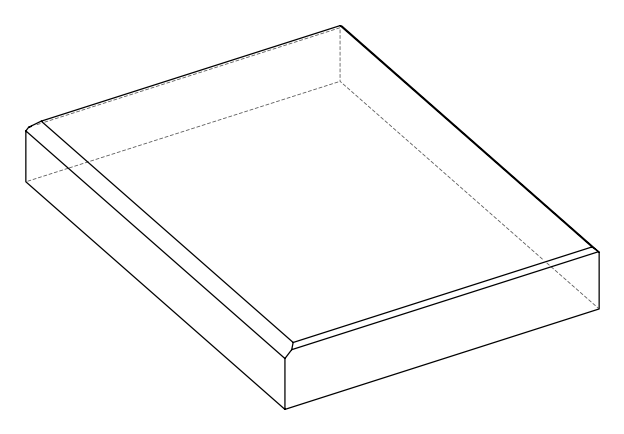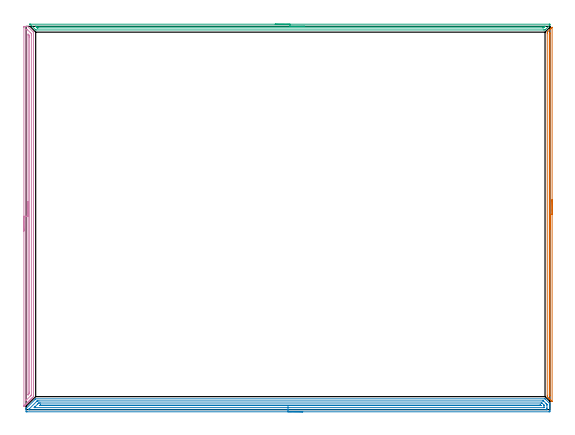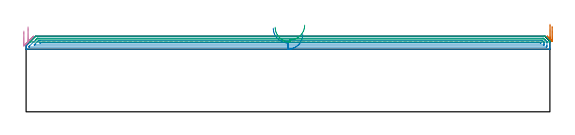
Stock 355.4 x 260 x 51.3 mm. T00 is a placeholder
(PLAN: 4 operations, 0 tool changes, 27.6 min)
(1 AREA_MILL | FG_CHAMFER_SURFACE | UGT0205_001 | 4.16 min | 1402 mm3)
(2 AREA_MILL_1 | FG_CHAMFER_SURFACE_1 | UGT0205_001 | 11.44 min | 13736 mm3)
(3 AREA_MILL_2 | FG_CHAMFER_SURFACE_2 | UGT0205_001 | 5.75 min | 2704 mm3)
(4 AREA_MILL_3 | FG_CHAMFER_SURFACE_3 | UGT0205_001 | 6.25 min | 5313 mm3)
(TOOL UGT0205_001 | Chamfer Mill 20 x 3 x 45 deg. | D20 FL50 Z2)
(OP 1 AREA_MILL)
G17 G21 G94 G90
T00 M6
G54
G17 G0 G90 X356.9 Y142.45 S1061 M3
G43 Z61.3 H0
Z58.
G94 G1 Y142.412 Z57.128 F250.
Y142.298 Z56.263
Y142.109 Z55.412
Y141.847 Z54.58
Y141.513 Z53.774
Y141.11 Z53.
Y140.641 Z52.264
Y140.11 Z51.572
Y139.521 Z50.929
Y138.878 Z50.34
Y138.186 Z49.808
Y137.45 Z49.34
Y136.676 Z48.937
Y135.87 Z48.603
Y135.038 Z48.341
Y134.186 Z48.152
Y133.321 Z48.038
Y132.45 Z48.
Y5.623
X356.897 Y5.584
X356.889 Y5.51 Z48.003
X356.822 Y5.576 Z48.073
X356.735 Y5.665 Z48.164
X356.394 Y6.005 Z48.504
X356.288 Y6.111 Z48.61
X356.124 Y6.274 Z48.771
X355.966 Y6.433 Z48.932
X355.842 Y6.557 Z49.056
X355.687 Y6.711 Z49.208
X355.539 Y6.86 Z49.359
X355.395 Y7.004 Z49.503
X355.25 Y7.148 Z49.646
X355.111 Y7.288 Z49.786
X354.949 Y7.45 Z49.949
X354.813 Y7.585 Z50.083
X354.684 Y7.715 Z50.214
X353.94 Y8.459 Z50.957
X353.613 Y8.79 Z51.287
X353.607 Y8.8 Z51.293
X353.6 Y9.682 Z51.3
Y255.217
X353.607 Y256.1 Z51.293
X353.613 Y256.11 Z51.287
X353.94 Y256.441 Z50.957
X355.111 Y257.613 Z49.786
X355.25 Y257.752 Z49.646
X355.395 Y257.896 Z49.503
X355.539 Y258.04 Z49.359
X355.687 Y258.189 Z49.208
X355.841 Y258.342 Z49.056
X355.966 Y258.467 Z48.931
X356.124 Y258.626 Z48.771
X356.642 Y259.142 Z48.257
X356.771 Y259.272 Z48.128
X356.885 Y259.384 Z48.013
X356.895 Y259.386 Z48.003
X356.899 Y259.384 Z47.999
X356.9 Y132.45 Z48.
X355.486 Z49.414
X355.485 Y9.682 Z49.415
X355.483 Y9.485 Z49.417
X355.48 Y9.388 Z49.42
X355.479 Y9.383 Z49.421
X355.465 Y9.392 Z49.435
X355.436 Y9.418 Z49.464
X355.169 Y9.682 Z49.731
X355.048 Y9.81 Z49.852
X355.021 Y9.841 Z49.879
X355.019 Y9.853 Z49.881
X355.016 Y9.886 Z49.884
X355.015 Y9.954 Z49.885
X355.014 Y10.226 Z49.886
X355.015 Y254.325 Z49.885
X355.017 Y254.807 Z49.883
X355.021 Y255.005 Z49.879
X355.024 Y255.062 Z49.876
X355.057 Y255.099 Z49.843
X355.169 Y255.217 Z49.731
X355.269 Y255.316 Z49.631
X355.435 Y255.475 Z49.465
X355.479 Y255.514 Z49.421
X355.482 Y255.427 Z49.418
X355.485 Y255.217 Z49.415
Y255.012
X355.486 Y132.45 Z49.414
Y131.578 Z49.452
Y130.713 Z49.566
Y129.862 Z49.755
Y129.03 Z50.017
Y128.224 Z50.351
Y127.45 Z50.754
Y126.714 Z51.223
Y126.022 Z51.754
Y125.379 Z52.343
Y124.789 Z52.986
Y124.258 Z53.678
Y123.79 Z54.414
Y123.387 Z55.188
Y123.053 Z55.994
Y122.791 Z56.826
Y122.602 Z57.678
Y122.488 Z58.543
Y122.45 Z59.414
G0 Z61.3
M5
M2
(OP 2 AREA_MILL_1)
G17 G21 G94 G90
T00 M6
G54
G17 G0 G90 X187.7 Y-1.5 S1061 M3
G43 Z61.3 H0
Z52.5
G94 G1 X187.662 Z51.628 F250.
X187.548 Z50.763
X187.359 Z49.912
X187.097 Z49.08
X186.763 Z48.274
X186.36 Z47.5
X185.892 Z46.764
X185.36 Z46.072
X184.771 Z45.429
X184.128 Z44.84
X183.436 Z44.308
X182.7 Z43.84
X181.926 Z43.437
X181.12 Z43.103
X180.288 Z42.841
X179.436 Z42.652
X178.572 Z42.538
X177.7 Z42.5
X0.631
X0.405 Y-1.498 Z42.502
X0.003 Y-1.491 Z42.505
X0.001 Y-1.423 Z42.573
X0. Y-0.182 Z43.813
X0.001 Y0.699 Z44.696
X0.003 Y0.793 Z44.788
X0.035 Y0.836 Z44.833
X6.124 Y6.925 Z50.923
X6.512 Y7.301 Z51.299
X352.086 Y7.3 Z51.3
X352.106 Y7.294 Z51.294
X355.254 Y4.146 Z48.146
X355.39 Y4.001 Z47.995
X355.4 Y3.858 Z47.858
Y3.184 Z47.184
Y2.46 Z46.455
Y1.217 Z45.214
Y-0.182 Z43.814
Y-0.803 Z43.193
X355.396 Y-1.062 Z42.934
X355.39 Y-1.491 Z42.505
X355.208 Y-1.495 Z42.503
X354.769 Y-1.5 Z42.5
X177.7
Y-0.086 Z43.914
X2.322 Y-0.085 Z43.915
X2.045 Y-0.08 Z43.92
X2.017 Y-0.079 Z43.921
X2.01 Y-0.062 Z43.938
X2.004 Y-0.026 Z43.974
X2.002 Y0.008 Z44.008
X2.001 Y0.23 Z44.23
X2.006 Y0.309 Z44.309
X2.01 Y0.344 Z44.344
X2.027 Y0.365 Z44.365
X2.113 Y0.458 Z44.458
X2.349 Y0.699 Z44.699
X2.372 Y0.722 Z44.722
X7.265 Y5.614 Z49.614
X7.44 Y5.786 Z49.786
X7.506 Y5.847 Z49.847
X7.542 Y5.879 Z49.879
X7.587 Y5.88 Z49.88
X7.785 Y5.884 Z49.884
X7.883 Y5.885 Z49.885
X8.68 Y5.886 Z49.886
X350.395
X350.793 Y5.885 Z49.885
X350.992 Y5.882 Z49.882
X351.041 Y5.879 Z49.879
X351.062 Y5.876 Z49.876
X351.091 Y5.851 Z49.851
X351.192 Y5.757 Z49.757
X352.73 Y4.221 Z48.221
X352.98 Y3.969 Z47.969
X353.292 Y3.65 Z47.65
X353.367 Y3.571 Z47.571
X353.39 Y3.527 Z47.527
X353.393 Y3.478 Z47.478
X353.397 Y3.34 Z47.34
X353.4 Y2.927 Z46.927
Y1.166 Z45.166
X353.397 Y0.699 Z44.699
X353.39 Y0.295 Z44.295
X353.369 Y-0.079 Z43.921
X352.98 Y-0.084 Z43.916
X352.882 Y-0.085 Z43.915
X177.7 Y-0.086 Z43.914
Y1.328 Z45.328
X5.997 Y1.329 Z45.329
X5.742 Y1.33 Z45.33
X5.572 Y1.332 Z45.332
X5.454 Y1.335 Z45.335
X5.531 Y1.42 Z45.42
X5.682 Y1.579 Z45.579
X5.837 Y1.737 Z45.737
X5.997 Y1.898 Z45.898
X7.785 Y3.686 Z47.686
X8.055 Y3.955 Z47.955
X8.323 Y4.221 Z48.221
X8.503 Y4.395 Z48.395
X8.564 Y4.453 Z48.453
X8.68 Y4.464 Z48.464
X9.321 Y4.47 Z48.47
X9.574 Y4.471 Z48.471
X349.403
X349.658 Y4.47 Z48.47
X349.827 Y4.468 Z48.468
X349.962 Y4.464 Z48.464
X350.031 Y4.458 Z48.458
X350.297 Y4.204 Z48.204
X351.16 Y3.34 Z47.34
X351.192 Y3.308 Z47.308
X351.291 Y3.198 Z47.198
X351.39 Y3.073 Z47.073
X351.397 Y2.665 Z46.665
X351.399 Y2.46 Z46.46
X351.398 Y1.376 Z45.376
X351.393 Y1.346 Z45.346
X351.389 Y1.335 Z45.335
X351.381 Y1.333 Z45.333
X351.319 Y1.33 Z45.33
X351.192 Y1.329 Z45.329
X177.7 Y1.328 Z45.328
Y2.743 Z46.743
X9.861
X9.574 Y2.745 Z46.745
X9.419 Y2.747 Z46.747
X9.326 Y2.749 Z46.749
X9.386 Y2.825 Z46.825
X9.441 Y2.887 Z46.887
X9.482 Y2.931 Z46.931
X9.574 Y3.019 Z47.019
X9.614 Y3.05 Z47.05
X9.645 Y3.053 Z47.053
X9.715 Y3.055 Z47.055
X9.862 Y3.057 Z47.057
X348.509
X348.798 Y3.055 Z47.055
X348.955 Y3.051 Z47.051
X348.991 Y3.049 Z47.049
X349.018 Y3.027 Z47.027
X349.052 Y2.996 Z46.996
X349.151 Y2.9 Z46.9
X349.215 Y2.836 Z46.836
X349.265 Y2.785 Z46.785
X349.296 Y2.751 Z46.751
X349.297 Y2.746 Z46.746
X349.296 Y2.745 Z46.745
X349.276 Y2.744 Z46.744
X349.116 Y2.743 Z46.743
X348.796
X177.7
X176.828 Z46.781
X175.964 Z46.895
X175.112 Z47.083
X174.28 Z47.346
X173.474 Z47.68
X172.7 Z48.082
X171.964 Z48.551
X171.272 Z49.082
X170.629 Z49.672
X170.04 Z50.315
X169.508 Z51.007
X169.04 Z51.743
X168.637 Z52.516
X168.303 Z53.322
X168.041 Z54.154
X167.852 Z55.006
X167.738 Z55.871
X167.7 Z56.743
G0 Z61.3
M5
M2
(OP 3 AREA_MILL_2)
G17 G21 G94 G90
T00 M6
G54
G17 G0 G90 X169. Y261.5 S1061 M3
G43 Z61.3 H0
Z57.4
G94 G1 X169.038 Z56.528 F250.
X169.152 Z55.663
X169.341 Z54.812
X169.603 Z53.98
X169.937 Z53.174
X170.34 Z52.4
X170.809 Z51.664
X171.34 Z50.972
X171.929 Z50.329
X172.572 Z49.74
X173.264 Z49.208
X174. Z48.74
X174.774 Z48.337
X175.58 Z48.003
X176.412 Z47.741
X177.264 Z47.552
X178.129 Z47.438
X179. Z47.4
X354.937
X355.242 Y261.499 Z47.401
X355.394 Y261.495 Z47.404
X355.398 Y261.493 Z47.406
X355.39 Y260.899 Z48.
X355.383 Y260.889 Z48.01
X355.242 Y260.742 Z48.157
X352.411 Y257.911 Z50.988
X352.264 Y257.764 Z51.134
X352.119 Y257.622 Z51.278
X352.101 Y257.607 Z51.293
X351.226 Y257.6 Z51.3
X6.774
X6.505 Y257.604 Z51.29
X6.375 Y257.725 Z51.175
X2.907 Y261.193 Z47.706
X2.763 Y261.336 Z47.561
X2.609 Y261.492 Z47.406
Y261.497 Z47.401
Y261.499 Z47.399
X2.688 Y261.5 Z47.4
X179.
Y260.086 Z48.814
X352.03 Y260.085 Z48.815
X352.058 Y260.084 Z48.816
X352.119 Y260.079 Z48.821
Y260.076 Z48.824
Y260.07 Z48.83
X351.637 Y259.586 Z49.314
X351.226 Y259.176 Z49.724
X351.189 Y259.141 Z49.759
X351.147 Y259.104 Z49.796
X351.044 Y259.021 Z49.879
X350.423 Y259.014 Z49.886
X8.558
X7.754 Y259.015 Z49.885
X7.666 Y259.017 Z49.883
X7.578 Y259.021 Z49.879
X7.534 Y259.028 Z49.872
X7.506 Y259.051 Z49.849
X7.45 Y259.104 Z49.796
X6.774 Y259.776 Z49.124
X6.556 Y259.996 Z48.904
X6.486 Y260.072 Z48.828
X6.483 Y260.078 Z48.822
X6.49 Y260.08 Z48.82
X6.535 Y260.084 Z48.816
X6.595 Y260.085 Z48.815
X6.684 Y260.086 Z48.814
X179.
X179.872 Z48.852
X180.737 Z48.966
X181.588 Z49.155
X182.42 Z49.417
X183.226 Z49.751
X184. Z50.154
X184.736 Z50.623
X185.428 Z51.154
X186.071 Z51.743
X186.661 Z52.386
X187.192 Z53.078
X187.66 Z53.814
X188.063 Z54.588
X188.397 Z55.394
X188.659 Z56.226
X188.848 Z57.078
X188.962 Z57.943
X189. Z58.814
G0 Z61.3
M5
M2
(OP 4 AREA_MILL_3)
G17 G21 G94 G90
T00 M6
G54
G17 G0 G90 X-1.5 Y121.15 S1061 M3
G43 Z61.3 H0
Z54.8
G94 G1 Y121.188 Z53.928 F250.
Y121.302 Z53.063
Y121.491 Z52.212
Y121.753 Z51.38
Y122.087 Z50.574
Y122.49 Z49.8
Y122.958 Z49.064
Y123.49 Z48.372
Y124.079 Z47.729
Y124.722 Z47.139
Y125.414 Z46.608
Y126.15 Z46.14
Y126.924 Z45.737
Y127.73 Z45.403
Y128.562 Z45.141
Y129.413 Z44.952
Y130.278 Z44.838
Y131.15 Z44.8
Y259.379
X-1.498 Y259.536 Z44.802
X-1.491 Y259.998 Z44.805
X-1.269 Y260. Z45.028
X-0.922 Z45.374
X-0.379 Z45.917
X-0.031 Z46.263
X0.783 Z47.082
X0.859 Z47.158
X1.09 Y259.999 Z47.388
X1.126 Y259.974 Z47.425
X4.875 Y256.225 Z51.174
X5. Y256.094 Z51.285
Y255.804 Z51.3
Y9.176
Y8.805 Z51.284
X4.906 Y8.704 Z51.201
X4.867 Y8.666 Z51.165
X4.484 Y8.283 Z50.781
X4.422 Y8.22 Z50.718
X4.36 Y8.16 Z50.659
X4.185 Y7.985 Z50.484
X4.125 Y7.923 Z50.421
X4.065 Y7.864 Z50.364
X3.887 Y7.687 Z50.186
X3.828 Y7.626 Z50.124
X3.769 Y7.568 Z50.068
X3.59 Y7.389 Z49.888
X3.531 Y7.33 Z49.828
X3.473 Y7.272 Z49.772
X3.292 Y7.091 Z49.591
X3.234 Y7.033 Z49.531
X3.177 Y6.977 Z49.476
X2.994 Y6.793 Z49.293
X2.937 Y6.736 Z49.234
X2.881 Y6.681 Z49.18
X2.696 Y6.496 Z48.995
X2.64 Y6.439 Z48.937
X2.585 Y6.385 Z48.884
X2.398 Y6.198 Z48.697
X2.344 Y6.142 Z48.64
X2.29 Y6.089 Z48.588
X2.1 Y5.9 Z48.399
X2.047 Y5.845 Z48.344
X1.994 Y5.793 Z48.293
X1.802 Y5.602 Z48.101
X1.75 Y5.549 Z48.047
X1.698 Y5.497 Z47.997
X1.505 Y5.304 Z47.803
X1.453 Y5.252 Z47.75
X1.402 Y5.202 Z47.701
X1.207 Y5.006 Z47.506
X1.156 Y4.955 Z47.453
X1.106 Y4.906 Z47.405
X0.909 Y4.708 Z47.208
X0.859 Y4.658 Z47.156
X0.81 Y4.61 Z47.109
X0.611 Y4.411 Z46.91
X0.563 Y4.361 Z46.86
X0.515 Y4.314 Z46.814
X0.313 Y4.113 Z46.612
X0.266 Y4.064 Z46.563
X0.219 Y4.018 Z46.518
X0.015 Y3.815 Z46.314
X-0.031 Y3.768 Z46.266
X-0.077 Y3.722 Z46.222
X-0.283 Y3.517 Z46.016
X-0.328 Y3.471 Z45.969
X-0.373 Y3.427 Z45.926
X-0.58 Y3.219 Z45.718
X-0.625 Y3.174 Z45.672
X-0.669 Y3.131 Z45.63
X-0.878 Y2.921 Z45.421
X-0.922 Y2.877 Z45.376
X-1.049 Y2.751 Z45.251
X-1.173 Y2.627 Z45.127
X-1.367 Y2.432 Z44.931
X-1.477 Y2.325 Z44.82
X-1.494 Y2.317 Z44.803
X-1.499 Y2.325 Z44.799
X-1.5 Y2.534 Z44.8
Y131.15
X-0.086 Z46.214
Y257.646
X-0.085 Y257.701 Z46.215
X-0.082 Y257.811 Z46.218
X-0.075 Y257.99 Z46.225
X-0.031 Y257.991 Z46.269
X0.461 Z46.761
X0.659 Y257.979 Z46.959
X0.859 Y257.786 Z47.159
X1.058 Y257.592 Z47.358
X2.845 Y255.804 Z49.145
X3.531 Y255.111 Z49.831
X3.576 Y255.062 Z49.876
X3.582 Y254.965 Z49.882
X3.584 Y254.911 Z49.884
X3.585 Y254.856 Z49.885
X3.586 Y254.017 Z49.886
X3.585 Y10.016 Z49.885
X3.583 Y9.96 Z49.883
X3.579 Y9.855 Z49.879
X3.531 Y9.793 Z49.831
X3.227 Y9.481 Z49.527
X2.926 Y9.176 Z49.226
X0.246 Y6.496 Z46.546
X0.106 Y6.358 Z46.406
X-0.031 Y6.226 Z46.269
X-0.071 Y6.19 Z46.229
X-0.079 Y6.331 Z46.221
X-0.084 Y6.441 Z46.216
X-0.085 Y6.496 Z46.215
X-0.086 Y6.55 Z46.214
Y131.15
X1.328 Z47.628
X1.329 Y254.017 Z47.629
X1.331 Y254.438 Z47.631
X1.335 Y254.844 Z47.635
X1.75 Y254.439 Z48.05
X2.164 Y254.017 Z48.464
X2.169 Y253.597 Z48.469
X2.171 Y253.124 Z48.471
Y252.701
Y11.857
X2.169 Y11.436 Z48.469
X2.164 Y10.963 Z48.464
X2.155 Y10.866 Z48.455
X2.09 Y10.796 Z48.39
X2.005 Y10.707 Z48.305
X1.371 Y10.07 Z47.671
X1.356 Y10.056 Z47.656
X1.346 Y10.05 Z47.646
X1.336 Y10.047 Z47.636
X1.332 Y10.054 Z47.632
X1.33 Y10.07 Z47.63
X1.329 Y10.109 Z47.629
X1.328 Y131.15 Z47.628
Y132.022 Z47.666
Y132.886 Z47.78
Y133.738 Z47.969
Y134.57 Z48.231
Y135.376 Z48.565
Y136.15 Z48.968
Y136.886 Z49.437
Y137.578 Z49.968
Y138.221 Z50.557
Y138.81 Z51.201
Y139.341 Z51.893
Y139.81 Z52.628
Y140.213 Z53.402
Y140.547 Z54.208
Y140.809 Z55.04
Y140.998 Z55.892
Y141.112 Z56.757
Y141.15 Z57.628
G0 Z61.3
M5
M2
